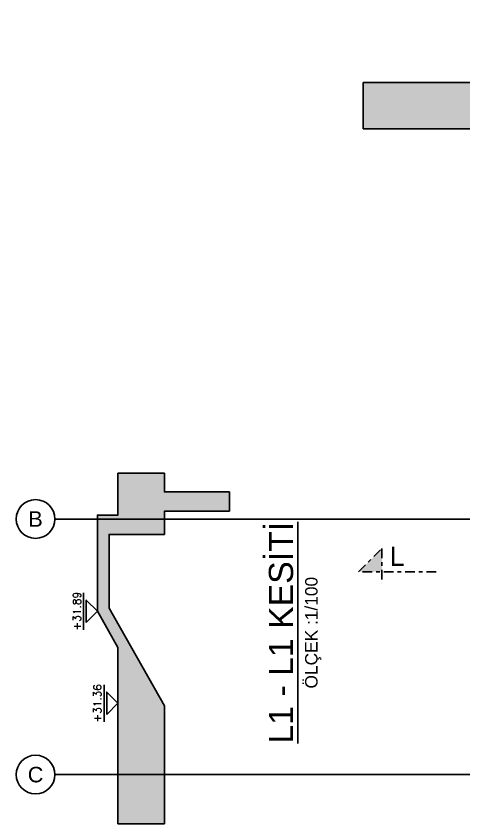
# Model space of a CAD drawing. Header units: inches. Extents: x 400392 to 401495, y 4543971 to 4544133.
# Drawn here: x 401396.03 to 401407.58, y 4544012.96 to 4544033.82 of the extents above; entities that cross this region are included whole.
import ezdxf
from ezdxf.enums import TextEntityAlignment as Align

# ---------------------------------------------------------------- set-up
doc = ezdxf.new("R2010")
doc.units = ezdxf.units.IN
doc.header["$MEASUREMENT"] = 0
for name, pattern in [('AKS', [3, 2.5, -0.25, 0, -0.25]), ('CENTER', [2, 1.25, -0.25, 0.25, -0.25]), ('CONTINU', [0]), ('HIDDEN', [0.375, 0.25, -0.125])]:
    doc.linetypes.add(name, pattern=pattern)
for name, color, linetype in [('aks prota', 2, 'AKS'), ('caks prota', 4, 'Continuous'), ('kesit prota', 1, 'Continuous'), ('kesit tarama prota', 252, 'Continuous'), ('kot prota', 4, 'Continuous'), ('merdiven prota', 2, 'Continuous'), ('PRT-CST-rc_level', 6, 'Continuous'), ('PRT-CST-rc_levermark', 4, 'Continuous'), ('skesit prota', 7, 'Continuous'), ('t35 prota', 3, 'Continuous'), ('taks prota', 7, 'Continuous'), ('tkesit prota', 7, 'Continuous'), ('tplan prota', 7, 'Continuous')]:
    doc.layers.add(name, color=color, linetype=linetype)
doc.styles.add('Arial', font='Arial.ttf')
doc.styles.add('OLCU', font='romanstw.shx')
doc.styles.add('TAKS', font='Arial Unicode.ttf')

# ---------------------------------------------------------------- blocks, each defined once
blk = doc.blocks.new('KOTK5')
at = {"layer": 'PRT-CST-rc_levermark'}
blk.add_line((216.7, 160), (-213.3, 160), dxfattribs=at)
blk.add_lwpolyline([(130, 130), (-130, 130), (0, 0)], close=True, dxfattribs=at)
at = {"layer": 'PRT-CST-rc_level', "style": 'OLCU'}
blk.add_attdef('000.00', text='', height=90, dxfattribs=at).set_placement((0, 193.1), align=Align.CENTER)

msp = doc.modelspace()

# ---------------------------------------------------------------- hatches: boundary and pattern name
at = {"layer": 'kesit tarama prota'}
h = msp.add_hatch(color=256, dxfattribs=at)
h.dxf.hatch_style = 1
h.paths.add_polyline_path([(401410.606, 4544030.907), (401410.606, 4544032.337), (401411.811, 4544032.337), (401413.888, 4544033.517), (401415.066, 4544033.517), (401415.066, 4544033.817), (401413.809, 4544033.817), (401411.732, 4544032.637), (401410.306, 4544032.637), (401410.306, 4544032.107), (401404.976, 4544032.107), (401404.976, 4544030.907), (401408.106, 4544030.907), (401408.106, 4544026.946), (401408.606, 4544026.946), (401408.606, 4544030.907)])
h = msp.add_hatch(color=256, dxfattribs=at)
h.dxf.hatch_style = 1
h.paths.add_polyline_path([(401398.423, 4544018.529), (401398.423, 4544020.433), (401399.853, 4544020.433), (401399.853, 4544021.032), (401401.535, 4544021.032), (401401.535, 4544021.532), (401399.853, 4544021.532), (401399.853, 4544022.02), (401398.653, 4544022.02), (401398.653, 4544020.933), (401398.123, 4544020.933), (401398.123, 4544018.45), (401398.653, 4544017.515), (401398.653, 4544012.96), (401399.853, 4544012.96), (401399.853, 4544016.006)])
h = msp.add_hatch(color=256, dxfattribs=at)
h.dxf.hatch_style = 1
h.paths.add_polyline_path([(401405.462, 4544020.071), (401404.862, 4544019.471), (401405.462, 4544019.471)])

# ---------------------------------------------------------------- linework, layer by layer
at = {"layer": 'aks prota', "ltscale": 10}
for p, q in [((401421.769, 4544020.832), (401397.028, 4544020.832)), ((401419.311, 4544014.232), (401397.028, 4544014.232))]:
    msp.add_line(p, q, dxfattribs=at)
at = {"layer": 'caks prota', "ltscale": 0.05}
for centre in [(401396.528, 4544020.832), (401396.528, 4544014.232)]:
    msp.add_circle(centre, 0.5, dxfattribs=at)
at = {"layer": 'kesit prota', "color": 1}
for points in [[(401404.976, 4544032.107), (401410.306, 4544032.107), (401410.306, 4544032.637), (401411.732, 4544032.637), (401413.809, 4544033.817), (401415.066, 4544033.817), (401415.066, 4544033.807), (401415.066, 4544033.807), (401415.066, 4544033.517), (401413.888, 4544033.517), (401411.811, 4544032.337), (401410.606, 4544032.337), (401410.606, 4544030.907), (401408.606, 4544030.907), (401408.606, 4544026.946)], [(401408.106, 4544026.946), (401408.106, 4544030.907), (401404.976, 4544030.907)], [(401398.653, 4544022.02), (401398.653, 4544020.933), (401398.123, 4544020.933), (401398.123, 4544018.45), (401398.653, 4544017.515), (401398.653, 4544012.96)], [(401399.853, 4544022.02), (401399.853, 4544021.532), (401401.535, 4544021.532)], [(401401.535, 4544021.032), (401399.853, 4544021.032), (401399.853, 4544020.433), (401398.423, 4544020.433), (401398.423, 4544018.529), (401399.853, 4544016.006), (401399.853, 4544012.96)]]:
    msp.add_lwpolyline(points, dxfattribs=at)
at = {"layer": 'merdiven prota', "linetype": 'HIDDEN', "ltscale": 10}
for points in [[(401404.976, 4544032.107), (401404.976, 4544030.907)], [(401398.653, 4544022.02), (401399.853, 4544022.02)], [(401401.535, 4544021.532), (401401.535, 4544021.032)], [(401399.853, 4544012.96), (401398.653, 4544012.96)]]:
    msp.add_lwpolyline(points, dxfattribs=at)
at = {"layer": 'skesit prota', "linetype": 'CENTER', "ltscale": 0.2}
for p, q in [((401404.862, 4544019.471), (401405.462, 4544020.071)), ((401405.462, 4544020.071), (401405.462, 4544019.171))]:
    msp.add_line(p, q, dxfattribs=at)
msp.add_lwpolyline([(401406.862, 4544019.471), (401404.862, 4544019.471)], dxfattribs=at)

# ---------------------------------------------------------------- block references
at = {"layer": 'kot prota', "linetype": 'CONTINU', "ltscale": 0.1}
ref = msp.add_blockref('KOTK5', (401398.123, 4544018.45), dxfattribs=dict(at, xscale=-0.002222222222222222, yscale=0.002222222222222222, zscale=0.002222222222222222, rotation=89.9999999999036))
ref.add_attrib('000.00', '+31.89', dxfattribs={"layer": 'PRT-CST-rc_level', "height": 0.2, "rotation": 90, "style": 'OLCU'}).set_placement((401397.694, 4544018.45), align=Align.CENTER)
ref = msp.add_blockref('KOTK5', (401398.653, 4544016.073), dxfattribs=dict(at, xscale=-0.002222222222222222, yscale=0.002222222222222222, zscale=0.002222222222222222, rotation=89.9999999999036))
ref.add_attrib('000.00', '+31.36', dxfattribs={"layer": 'PRT-CST-rc_level', "height": 0.2, "rotation": 90, "style": 'OLCU'}).set_placement((401398.224, 4544016.073), align=Align.CENTER)

# ---------------------------------------------------------------- texts
at = {"layer": 't35 prota', "style": 'Arial'}
msp.add_text('ÖLÇEK :1/100', height=0.32, rotation=90, dxfattribs=at).set_placement((401403.656, 4544017.896), align=Align.MIDDLE)
at = {"layer": 'taks prota', "style": 'TAKS'}
for s, p in [('B', (401396.528, 4544020.832)), ('C', (401396.528, 4544014.232))]:
    msp.add_text(s, height=0.4, dxfattribs=at).set_placement(p, align=Align.MIDDLE_CENTER)
at = {"layer": 'tkesit prota', "style": 'Arial'}
msp.add_text('L', height=0.5, dxfattribs=at).set_placement((401405.662, 4544019.621))
at = {"layer": 'tplan prota', "style": 'Arial'}
msp.add_text('%%UL1 - L1 KESİTİ', height=0.625, rotation=90, dxfattribs=at).set_placement((401402.781, 4544017.896), align=Align.MIDDLE)

doc.saveas('drawing.dxf')
